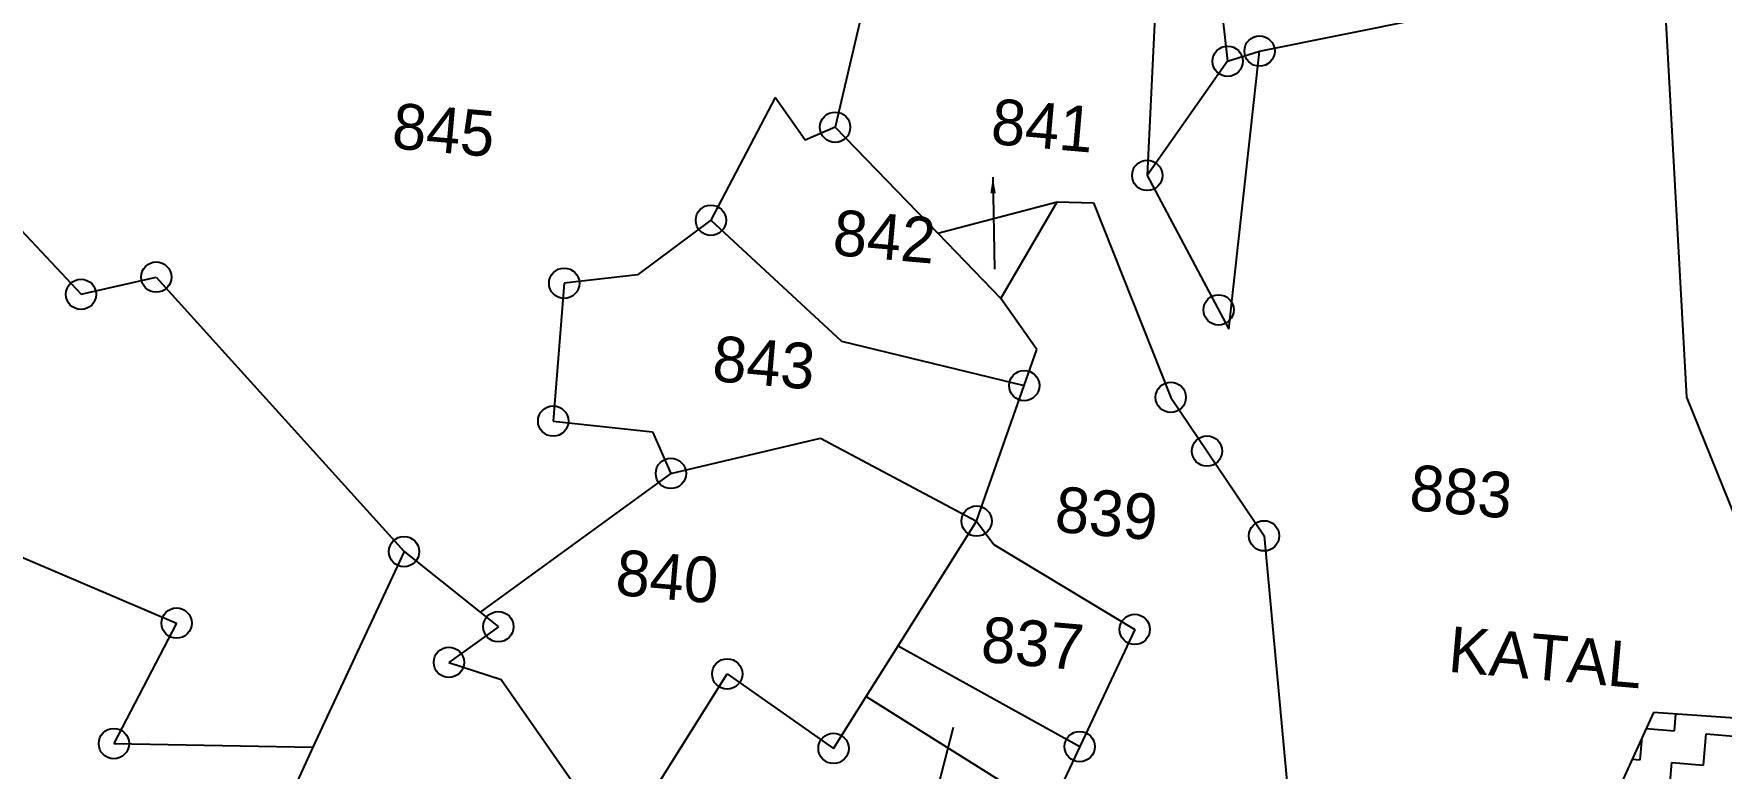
# Model space of a CAD drawing. Header units: metres. Extents: x 302356 to 305648, y 1939949 to 1943623.
# Drawn here: x 302932.7 to 303191.9, y 1942768.2 to 1942881.2 of the extents above; entities that cross this region are included whole.
import ezdxf

# ---------------------------------------------------------------- set-up
doc = ezdxf.new("R2010")
doc.units = ezdxf.units.M
for name, color, linetype in [('POLY_HATCH', 12, 'Continuous'), ('POLY_PARCEL', 6, 'Continuous'), ('TEXT_MAPIN', 7, 'Continuous'), ('TEXT_PARCEL', 7, 'Continuous')]:
    doc.layers.add(name, color=color, linetype=linetype)
doc.styles.add('TEXT_MAP', font='')
doc.styles.get('TEXT_MAP').set_extended_font_data('Kruti Dev 050')
doc.dimstyles.get("Standard").update_dxf_attribs({"dimtxt": 0.18, "dimasz": 0.18, "dimexe": 0.18, "dimexo": 0.0625, "dimgap": 0.09, "dimtad": 0, "dimtih": 1, "dimtoh": 1, "dimdec": 4, "dimzin": 0, "dimdsep": 46, "dimtxsty": 'Standard', "dimcen": 0.09, "dimadec": 0, "dimazin": 0, "dimtfac": 1, "dimtdec": 4, "dimtofl": 0, "dimtmove": 0, "dimatfit": 3, "dimfxl": 1, "dimtolj": 1, "dimtzin": 0, "dimarcsym": 0})

msp = doc.modelspace()

# ---------------------------------------------------------------- linework, layer by layer
for centre in [(303116.06, 1942876.93), (303120.96, 1942878.49), (303055.77, 1942866.79), (303103.71, 1942859.37), (303036.68, 1942852.48), (302951.49, 1942843.74), (303014.15, 1942842.8), (302939.93, 1942841.1), (303114.67, 1942838.71), (303084.82, 1942827.07), (303107.33, 1942825.26), (303012.46, 1942821.61), (303112.89, 1942817), (303030.54, 1942813.56), (303077.5, 1942806.24), (303121.66, 1942803.97), (302989.55, 1942801.55), (302954.61, 1942790.55), (303004.04, 1942790), (303101.79, 1942789.58), (302996.44, 1942784.52), (303039.19, 1942782.74), (302944.98, 1942772.04), (303055.52, 1942771.29), (303093.34, 1942771.57)]:
    msp.add_circle(centre, 2.33)
at = {"layer": 'POLY_HATCH'}
for p, q in [((303181.47, 1942776.82), (303166.7, 1942744.47)), ((303201.99, 1942775.4), (303181.47, 1942776.82))]:
    msp.add_line(p, q, dxfattribs=at)
at = {"layer": 'POLY_HATCH', "linetype": 'Continuous', "ltscale": 10}
for p, q in [((303184.7, 1942773.98), (303184.93, 1942776.58)), ((303179.42, 1942769.54), (303179.72, 1942772.99)), ((303180.34, 1942774.36), (303184.7, 1942773.98)), ((303189.14, 1942768.69), (303189.56, 1942773.55)), ((303189.56, 1942773.55), (303194.42, 1942773.13)), ((303178.19, 1942769.64), (303179.42, 1942769.54)), ((303183.86, 1942764.25), (303184.28, 1942769.11)), ((303184.28, 1942769.11), (303189.14, 1942768.69))]:
    msp.add_line(p, q, dxfattribs=at)
at = {"layer": 'POLY_PARCEL'}
for p, q in [((303106.77, 1942923.04), (303103.71, 1942859.37)), ((303113.96, 1942895.01), (303116.06, 1942876.93)), ((303060.92, 1942888.76), (303055.77, 1942866.79)), ((303183.3, 1942883.85), (303186.54, 1942825.3)), ((303120.96, 1942878.49), (303146.22, 1942883.55)), ((302903.48, 1942880.01), (302939.93, 1942841.1)), ((303116.06, 1942876.93), (303120.96, 1942878.49)), ((303116.24, 1942835.74), (303120.96, 1942878.49)), ((303116.06, 1942876.93), (303103.71, 1942859.37)), ((303046.58, 1942871.34), (303036.68, 1942852.48)), ((303051.19, 1942864.8), (303046.58, 1942871.34)), ((303055.77, 1942866.79), (303051.19, 1942864.8)), ((303055.77, 1942866.79), (303071.53, 1942850.49)), ((303103.71, 1942859.37), (303116.24, 1942835.74)), ((303071.53, 1942850.49), (303089.85, 1942855.32)), ((303081.24, 1942840.44), (303089.85, 1942855.32)), ((303089.85, 1942855.32), (303095.46, 1942855.18)), ((303095.46, 1942855.18), (303107.33, 1942825.26)), ((303036.68, 1942852.48), (303025.43, 1942844.08)), ((303036.68, 1942852.48), (303056.76, 1942833.92)), ((303071.53, 1942850.49), (303081.24, 1942840.44)), ((302939.93, 1942841.1), (302951.49, 1942843.74)), ((302951.49, 1942843.74), (302989.55, 1942801.55)), ((303014.15, 1942842.8), (303012.46, 1942821.61)), ((303025.43, 1942844.08), (303014.15, 1942842.8)), ((303086.76, 1942832.6), (303081.24, 1942840.44)), ((303056.76, 1942833.92), (303084.82, 1942827.07)), ((303084.82, 1942827.07), (303086.76, 1942832.6)), ((303077.5, 1942806.24), (303084.82, 1942827.07)), ((303107.33, 1942825.26), (303121.66, 1942803.97)), ((303186.54, 1942825.3), (303200.09, 1942791.7)), ((303012.46, 1942821.61), (303027.7, 1942819.96)), ((303027.7, 1942819.96), (303030.54, 1942813.56)), ((303030.54, 1942813.56), (303053.52, 1942819)), ((303053.52, 1942819), (303077.5, 1942806.24)), ((303030.54, 1942813.56), (303001.25, 1942792.23)), ((303065.44, 1942787.07), (303077.5, 1942806.24)), ((303077.5, 1942806.24), (303080.13, 1942802.65)), ((302919.55, 1942805.5), (302954.61, 1942790.55)), ((303121.66, 1942803.97), (303125.57, 1942761.88)), ((302989.55, 1942801.55), (302975.56, 1942771.46)), ((302989.55, 1942801.55), (303001.25, 1942792.23)), ((303080.13, 1942802.65), (303101.79, 1942789.58)), ((302954.61, 1942790.55), (302944.98, 1942772.04)), ((303001.25, 1942792.23), (303004.04, 1942790)), ((303004.04, 1942790), (302996.44, 1942784.52)), ((303101.79, 1942789.58), (303093.34, 1942771.57)), ((303060.54, 1942779.27), (303065.44, 1942787.07)), ((303065.44, 1942787.07), (303093.34, 1942771.57)), ((302996.44, 1942784.52), (303004.47, 1942781.88)), ((303022.46, 1942756.06), (303039.19, 1942782.74)), ((303039.19, 1942782.74), (303055.52, 1942771.29)), ((303004.47, 1942781.88), (303022.46, 1942756.06)), ((303055.52, 1942771.29), (303060.54, 1942779.27)), ((303060.54, 1942779.27), (303088.67, 1942761.62)), ((302944.98, 1942772.04), (302975.56, 1942771.46)), ((302975.56, 1942771.46), (302972.86, 1942765.65)), ((303093.34, 1942771.57), (303088.67, 1942761.62))]:
    msp.add_line(p, q, dxfattribs=at)

# ---------------------------------------------------------------- texts
at = {"layer": 'TEXT_MAPIN'}
msp.add_text('KATAL', height=7.026, rotation=355.0239, dxfattribs=at).set_placement((303149.78, 1942783.09))
at = {"layer": 'TEXT_PARCEL', "style": 'TEXT_MAP'}
for s, p in [('841', (303079.53, 1942864.24)), ('845', (302987.53, 1942863.56)), ('842', (303055.23, 1942847.17)), ('843', (303036.73, 1942827.79)), ('883', (303143.82, 1942807.96)), ('839', (303089.35, 1942804.62)), ('840', (303021.86, 1942794.91)), ('837', (303078, 1942784.63))]:
    msp.add_text(s, height=7.026, rotation=355.0239, dxfattribs=at).set_placement(p)

# ---------------------------------------------------------------- leaders
for points in [[(303079.99, 1942859.12), (303080.25, 1942844.95)], [(303070.44, 1942760.84), (303073.97, 1942774.57)]]:
    msp.add_leader(points, dimstyle='Standard', override={"dimtxt": 2.5, "dimasz": 2.5, "dimexe": 1.25, "dimexo": 0.625, "dimgap": 0.625, "dimtad": 1, "dimtih": 0, "dimtoh": 0, "dimzin": 8, "dimcen": 2.5, "dimtofl": 1})

doc.saveas('drawing.dxf')
